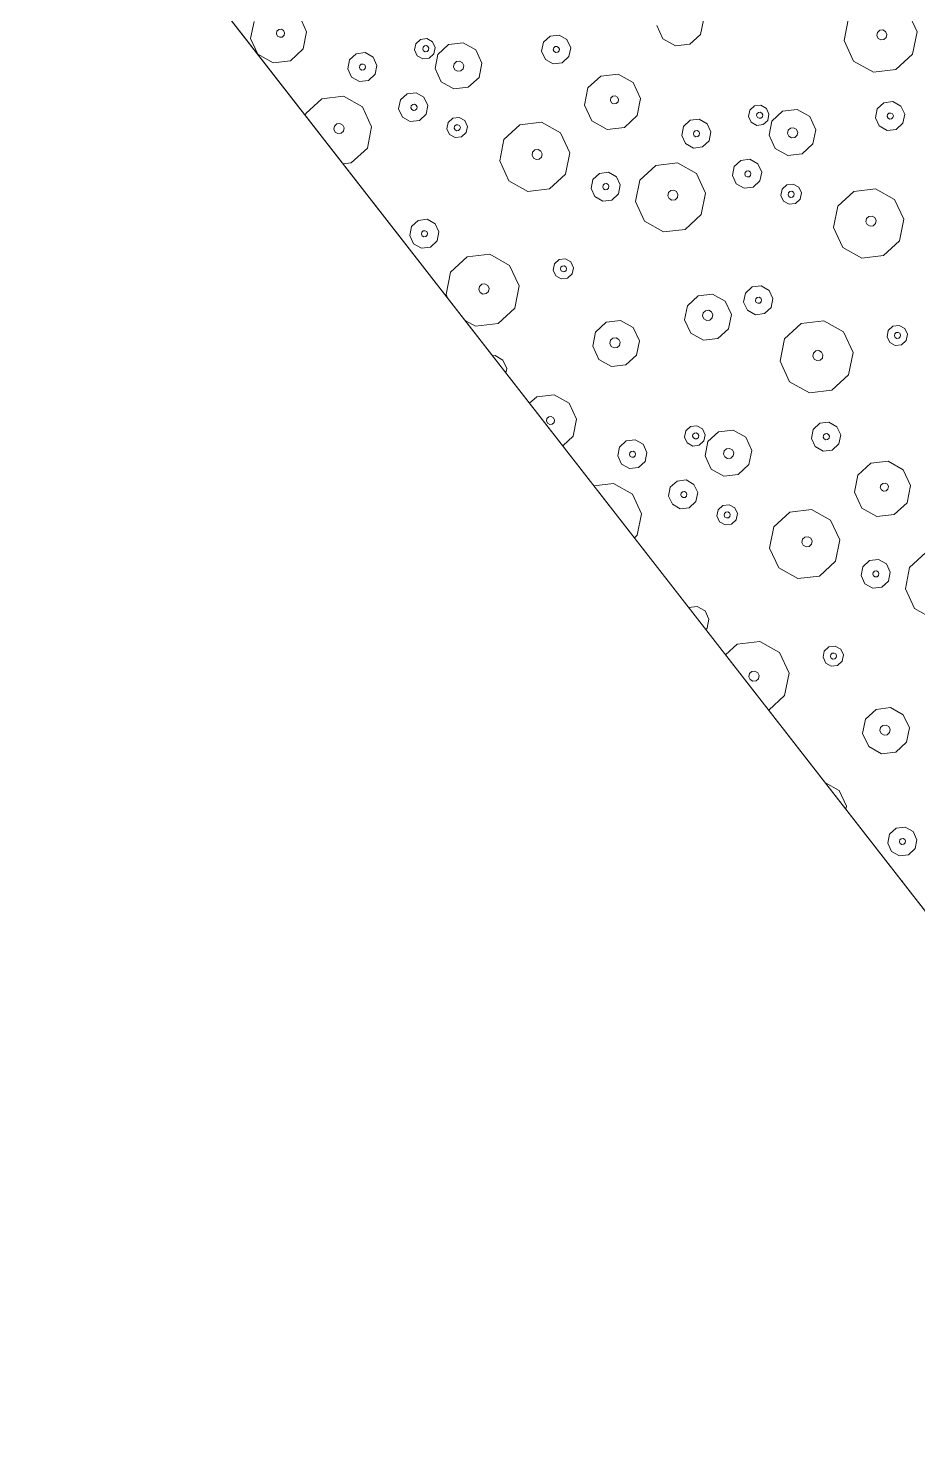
# Model space of a CAD drawing. Header units: metres. Extents: x -2858 to 512, y -1995 to 1252.
# Drawn here: x -968.62 to -963.78, y -846.51 to -838.81 of the extents above; entities that cross this region are included whole.
import ezdxf
from ezdxf.lldxf.tags import DXFTag

# ---------------------------------------------------------------- set-up
doc = ezdxf.new("R2010")
doc.units = ezdxf.units.M
doc.layers.add('Calque commun', color=7, linetype='Continuous')
doc.layers.add('Calque11', color=7, linetype='Continuous')
tags = doc.linetypes.add('HIDDENX2', pattern=[0.75, 0.5, -0.25]).pattern_tags.tags
tags[6:7] = [DXFTag(74, 4), DXFTag(75, 0), DXFTag(340, '0'), DXFTag(46, 1.0), DXFTag(50, 0.0), DXFTag(44, 0.0), DXFTag(45, 0.0)]
tags[4:5] = [DXFTag(74, 4), DXFTag(75, 0), DXFTag(340, '0'), DXFTag(46, 1.0), DXFTag(50, 0.0), DXFTag(44, 0.0), DXFTag(45, 0.0)]

# ---------------------------------------------------------------- blocks, each defined once
blk = doc.blocks.new('geometrebondepartleger')
at = {"layer": 'Calque11', "color": 7, "linetype": 'Continuous', "lineweight": 9}
blk.add_line((150.3457, 147.4392, 79), (130.1803, 35.9078, 79), dxfattribs=at)
blk = doc.blocks.new('pattern')
at = {"layer": 'Calque commun', "color": 54, "linetype": 'Continuous', "lineweight": 9}
for p, q in [((63.4966, 44.2122), (63.4992, 44.2183)), ((63.4974, 44.2083), (63.4966, 44.2122)), ((63.2556, 44.0746), (63.2753, 44.12)), ((63.2753, 44.12), (63.3179, 44.1451)), ((63.3179, 44.1451), (63.3671, 44.1404)), ((63.3671, 44.1404), (63.4042, 44.1077)), ((63.4042, 44.1077), (63.4149, 44.0594)), ((63.2664, 44.0264), (63.2556, 44.0746)), ((63.3178, 44.0695), (63.322, 44.079)), ((63.3201, 44.0594), (63.3178, 44.0695)), ((63.3279, 44.0525), (63.3201, 44.0594)), ((63.322, 44.079), (63.3309, 44.0843)), ((63.3382, 44.0515), (63.3279, 44.0525)), ((63.3309, 44.0843), (63.3412, 44.0833)), ((63.3471, 44.0568), (63.3382, 44.0515)), ((63.3412, 44.0833), (63.349, 44.0764)), ((63.3513, 44.0663), (63.3471, 44.0568)), ((63.349, 44.0764), (63.3513, 44.0663)), ((63.4149, 44.0594), (63.3952, 44.0141)), ((63.3035, 43.9936), (63.2664, 44.0264)), ((63.3527, 43.9889), (63.3035, 43.9936)), ((63.3952, 44.0141), (63.3527, 43.9889)), ((62.849, 43.6834), (62.9172, 43.7236)), ((62.9172, 43.7236), (62.9959, 43.7161)), ((62.8176, 43.6108), (62.849, 43.6834)), ((62.9959, 43.7161), (63.0552, 43.6638)), ((63.0552, 43.6638), (63.0724, 43.5865)), ((63.3569, 43.6259), (63.3947, 43.713)), ((63.3947, 43.713), (63.4094, 43.7217)), ((62.8348, 43.5336), (62.8176, 43.6108)), ((62.918, 43.595), (62.9249, 43.6108)), ((62.9218, 43.5781), (62.918, 43.595)), ((62.9347, 43.5666), (62.9218, 43.5781)), ((62.9249, 43.6108), (62.9398, 43.6196)), ((62.9398, 43.6196), (62.957, 43.618)), ((62.9669, 43.5738), (62.952, 43.565)), ((62.957, 43.618), (62.97, 43.6065)), ((62.9738, 43.5897), (62.9669, 43.5738)), ((62.97, 43.6065), (62.9738, 43.5897)), ((63.0724, 43.5865), (63.041, 43.514)), ((63.3763, 43.5387), (63.3569, 43.6259)), ((62.8941, 43.4812), (62.8348, 43.5336)), ((62.952, 43.565), (62.9347, 43.5666)), ((63.041, 43.514), (62.9728, 43.4737)), ((62.9728, 43.4737), (62.8941, 43.4812)), ((62.3198, 43.3864), (62.3456, 43.2705)), ((62.3456, 43.2705), (62.2984, 43.1617)), ((62.1963, 43.1013), (62.0781, 43.1126)), ((62.2984, 43.1617), (62.1963, 43.1013)), ((62.778, 43.1191), (62.7918, 43.1509)), ((62.7856, 43.0853), (62.778, 43.1191)), ((62.7918, 43.1509), (62.8216, 43.1685)), ((62.8158, 43.1163), (62.82, 43.1258)), ((62.8181, 43.1061), (62.8158, 43.1163)), ((62.82, 43.1258), (62.8289, 43.1311)), ((62.8216, 43.1685), (62.8561, 43.1652)), ((62.8289, 43.1311), (62.8392, 43.1301)), ((62.8392, 43.1301), (62.847, 43.1232)), ((62.8493, 43.1131), (62.8451, 43.1036)), ((62.847, 43.1232), (62.8493, 43.1131)), ((62.8561, 43.1652), (62.882, 43.1423)), ((62.8895, 43.1085), (62.8758, 43.0767)), ((62.882, 43.1423), (62.8895, 43.1085)), ((62.2668, 42.9944), (62.2864, 43.0398)), ((62.2864, 43.0398), (62.329, 43.0649)), ((62.329, 43.0649), (62.3782, 43.0603)), ((62.3782, 43.0603), (62.4153, 43.0275)), ((62.8115, 43.0624), (62.7856, 43.0853)), ((62.846, 43.0591), (62.8115, 43.0624)), ((62.8259, 43.0993), (62.8181, 43.1061)), ((62.8362, 43.0983), (62.8259, 43.0993)), ((62.8451, 43.1036), (62.8362, 43.0983)), ((62.8758, 43.0767), (62.846, 43.0591)), ((63.0635, 42.9965), (63.17, 43.0594)), ((63.17, 43.0594), (63.2877, 43.0482)), ((62.2775, 42.9462), (62.2668, 42.9944)), ((62.329, 42.9893), (62.3331, 42.9989)), ((62.3312, 42.9792), (62.329, 42.9893)), ((62.339, 42.9723), (62.3312, 42.9792)), ((62.3331, 42.9989), (62.342, 43.0041)), ((62.3493, 42.9713), (62.339, 42.9723)), ((62.342, 43.0041), (62.3524, 43.0031)), ((62.3583, 42.9766), (62.3493, 42.9713)), ((62.3524, 43.0031), (62.3602, 42.9963)), ((62.3624, 42.9861), (62.3583, 42.9766)), ((62.3602, 42.9963), (62.3624, 42.9861)), ((62.4261, 42.9793), (62.4064, 42.9339)), ((62.4153, 43.0275), (62.4261, 42.9793)), ((63.0144, 42.8831), (63.0635, 42.9965)), ((62.3146, 42.9135), (62.2775, 42.9462)), ((62.3638, 42.9088), (62.3146, 42.9135)), ((62.4064, 42.9339), (62.3638, 42.9088)), ((63.0412, 42.7625), (63.0144, 42.8831)), ((63.1756, 42.8674), (63.1825, 42.8833)), ((63.1825, 42.8833), (63.1974, 42.8921)), ((63.1974, 42.8921), (63.2146, 42.8904)), ((63.2146, 42.8904), (63.2276, 42.879)), ((63.2276, 42.879), (63.2313, 42.8621)), ((61.8237, 42.7207), (61.8615, 42.8078)), ((61.8615, 42.8078), (61.9432, 42.8561)), ((61.9432, 42.8561), (62.0378, 42.8471)), ((62.0378, 42.8471), (62.1089, 42.7843)), ((63.1793, 42.8505), (63.1756, 42.8674)), ((63.1923, 42.8391), (63.1793, 42.8505)), ((63.2095, 42.8374), (63.1923, 42.8391)), ((63.2244, 42.8462), (63.2095, 42.8374)), ((63.2313, 42.8621), (63.2244, 42.8462)), ((61.94, 42.7094), (61.9455, 42.7221)), ((61.9455, 42.7221), (61.9574, 42.7291)), ((61.9574, 42.7291), (61.9712, 42.7278)), ((61.9712, 42.7278), (61.9816, 42.7186)), ((62.1089, 42.7843), (62.1296, 42.6916)), ((62.339, 42.7179), (62.4412, 42.7782)), ((62.4412, 42.7782), (62.5594, 42.767)), ((62.5594, 42.767), (62.6483, 42.6884)), ((63.1339, 42.6807), (63.0412, 42.7625)), ((61.8444, 42.6281), (61.8237, 42.7207)), ((61.943, 42.6958), (61.94, 42.7094)), ((61.9534, 42.6867), (61.943, 42.6958)), ((61.9671, 42.6854), (61.9534, 42.6867)), ((61.9791, 42.6924), (61.9671, 42.6854)), ((61.9846, 42.7051), (61.9791, 42.6924)), ((61.9816, 42.7186), (61.9846, 42.7051)), ((62.1296, 42.6916), (62.0918, 42.6045)), ((62.2918, 42.609), (62.339, 42.7179)), ((62.6483, 42.6884), (62.6741, 42.5726)), ((63.2197, 42.6725), (63.1339, 42.6807)), ((61.9155, 42.5652), (61.8444, 42.6281)), ((62.0918, 42.6045), (62.01, 42.5562)), ((62.3176, 42.4932), (62.2918, 42.609)), ((62.4371, 42.5948), (62.444, 42.6107)), ((62.4409, 42.5779), (62.4371, 42.5948)), ((62.4539, 42.5665), (62.4409, 42.5779)), ((62.444, 42.6107), (62.4589, 42.6195)), ((62.4589, 42.6195), (62.4761, 42.6178)), ((62.486, 42.5736), (62.4711, 42.5648)), ((62.4761, 42.6178), (62.4891, 42.6064)), ((62.4929, 42.5895), (62.486, 42.5736)), ((62.4891, 42.6064), (62.4929, 42.5895)), ((62.6741, 42.5726), (62.6269, 42.4637)), ((62.01, 42.5562), (61.9155, 42.5652)), ((62.4066, 42.4147), (62.3176, 42.4932)), ((62.4711, 42.5648), (62.4539, 42.5665)), ((63.1359, 42.475), (63.1785, 42.5001)), ((63.1785, 42.5001), (63.1884, 42.4992)), ((62.5247, 42.4034), (62.4066, 42.4147)), ((62.6269, 42.4637), (62.5247, 42.4034)), ((63.1162, 42.4296), (63.1359, 42.475)), ((63.127, 42.3813), (63.1162, 42.4296)), ((61.8897, 42.2952), (61.9094, 42.3405)), ((61.9094, 42.3405), (61.952, 42.3657)), ((61.952, 42.3657), (62.0012, 42.361)), ((62.0012, 42.361), (62.0382, 42.3282)), ((63.1616, 42.3508), (63.127, 42.3813)), ((61.2586, 42.2457), (61.2884, 42.2633)), ((61.2884, 42.2633), (61.3229, 42.26)), ((61.3229, 42.26), (61.3488, 42.2371)), ((61.9005, 42.2469), (61.8897, 42.2952)), ((61.9519, 42.29), (61.956, 42.2996)), ((61.9542, 42.2799), (61.9519, 42.29)), ((61.962, 42.273), (61.9542, 42.2799)), ((61.956, 42.2996), (61.965, 42.3048)), ((61.9723, 42.272), (61.962, 42.273)), ((61.965, 42.3048), (61.9753, 42.3039)), ((61.9812, 42.2773), (61.9723, 42.272)), ((61.9753, 42.3039), (61.9831, 42.297)), ((61.9854, 42.2868), (61.9812, 42.2773)), ((61.9831, 42.297), (61.9854, 42.2868)), ((62.049, 42.28), (62.0293, 42.2346)), ((62.0382, 42.3282), (62.049, 42.28)), ((61.2449, 42.2139), (61.2586, 42.2457)), ((61.2524, 42.1801), (61.2449, 42.2139)), ((61.2826, 42.2111), (61.2868, 42.2206)), ((61.2849, 42.2009), (61.2826, 42.2111)), ((61.2927, 42.1941), (61.2849, 42.2009)), ((61.2868, 42.2206), (61.2957, 42.2259)), ((61.303, 42.1931), (61.2927, 42.1941)), ((61.2957, 42.2259), (61.3061, 42.2249)), ((61.312, 42.1984), (61.303, 42.1931)), ((61.3061, 42.2249), (61.3138, 42.218)), ((61.3161, 42.2079), (61.312, 42.1984)), ((61.3138, 42.218), (61.3161, 42.2079)), ((61.3564, 42.2033), (61.3426, 42.1715)), ((61.3488, 42.2371), (61.3564, 42.2033)), ((61.9375, 42.2142), (61.9005, 42.2469)), ((61.9868, 42.2095), (61.9375, 42.2142)), ((62.0293, 42.2346), (61.9868, 42.2095)), ((62.5899, 42.1752), (62.6037, 42.2069)), ((62.6037, 42.2069), (62.6335, 42.2245)), ((62.6335, 42.2245), (62.668, 42.2213)), ((62.6335, 42.182), (62.6424, 42.1872)), ((62.6424, 42.1872), (62.6528, 42.1863)), ((62.6528, 42.1863), (62.6606, 42.1794)), ((62.668, 42.2213), (62.6939, 42.1984)), ((62.6939, 42.1984), (62.7014, 42.1646)), ((61.2783, 42.1572), (61.2524, 42.1801)), ((61.3128, 42.154), (61.2783, 42.1572)), ((61.3426, 42.1715), (61.3128, 42.154)), ((61.5303, 42.0913), (61.6368, 42.1542)), ((61.6368, 42.1542), (61.7598, 42.1425)), ((61.7598, 42.1425), (61.8525, 42.0606)), ((62.5975, 42.1414), (62.5899, 42.1752)), ((62.6234, 42.1185), (62.5975, 42.1414)), ((62.6579, 42.1152), (62.6234, 42.1185)), ((62.6294, 42.1724), (62.6335, 42.182)), ((62.6316, 42.1623), (62.6294, 42.1724)), ((62.6394, 42.1554), (62.6316, 42.1623)), ((62.6498, 42.1544), (62.6394, 42.1554)), ((62.6587, 42.1597), (62.6498, 42.1544)), ((62.6877, 42.1328), (62.6579, 42.1152)), ((62.6628, 42.1693), (62.6587, 42.1597)), ((62.6606, 42.1794), (62.6628, 42.1693)), ((62.7014, 42.1646), (62.6877, 42.1328)), ((61.4812, 41.9779), (61.5303, 42.0913)), ((61.8525, 42.0606), (61.8794, 41.94)), ((62.2635, 41.9633), (62.295, 42.0359)), ((62.295, 42.0359), (62.3631, 42.0761)), ((62.3631, 42.0761), (62.4419, 42.0686)), ((62.4419, 42.0686), (62.5012, 42.0163)), ((61.5081, 41.8573), (61.4812, 41.9779)), ((61.6424, 41.9622), (61.6493, 41.9781)), ((61.6462, 41.9453), (61.6424, 41.9622)), ((61.6493, 41.9781), (61.6642, 41.9869)), ((61.6642, 41.9869), (61.6814, 41.9852)), ((61.6814, 41.9852), (61.6944, 41.9738)), ((61.6981, 41.9569), (61.6913, 41.941)), ((61.6944, 41.9738), (61.6981, 41.9569)), ((62.2807, 41.8861), (62.2635, 41.9633)), ((62.3637, 41.9556), (62.3706, 41.9715)), ((62.3675, 41.9387), (62.3637, 41.9556)), ((62.3706, 41.9715), (62.3855, 41.9803)), ((62.3855, 41.9803), (62.4028, 41.9787)), ((62.4028, 41.9787), (62.4157, 41.9672)), ((62.4157, 41.9672), (62.4195, 41.9503)), ((62.5012, 42.0163), (62.5184, 41.939)), ((62.643, 41.9249), (62.6627, 41.9703)), ((62.6627, 41.9703), (62.7053, 41.9954)), ((62.7053, 41.9954), (62.7545, 41.9907)), ((62.7545, 41.9907), (62.7916, 41.958)), ((62.7916, 41.958), (62.8023, 41.9097)), ((61.6591, 41.9339), (61.6462, 41.9453)), ((61.6764, 41.9322), (61.6591, 41.9339)), ((61.6913, 41.941), (61.6764, 41.9322)), ((61.8794, 41.94), (61.8302, 41.8266)), ((62.34, 41.8337), (62.2807, 41.8861)), ((62.3805, 41.9273), (62.3675, 41.9387)), ((62.3977, 41.9257), (62.3805, 41.9273)), ((62.4126, 41.9345), (62.3977, 41.9257)), ((62.4195, 41.9503), (62.4126, 41.9345)), ((62.5184, 41.939), (62.4869, 41.8665)), ((62.6538, 41.8766), (62.643, 41.9249)), ((62.6908, 41.8439), (62.6538, 41.8766)), ((62.7039, 41.9227), (62.7081, 41.9322)), ((62.7062, 41.9126), (62.7039, 41.9227)), ((62.714, 41.9057), (62.7062, 41.9126)), ((62.7081, 41.9322), (62.717, 41.9375)), ((62.7243, 41.9047), (62.714, 41.9057)), ((62.717, 41.9375), (62.7273, 41.9365)), ((62.7332, 41.91), (62.7243, 41.9047)), ((62.7273, 41.9365), (62.7351, 41.9297)), ((62.7374, 41.9195), (62.7332, 41.91)), ((62.7351, 41.9297), (62.7374, 41.9195)), ((62.8023, 41.9097), (62.7826, 41.8644)), ((62.9531, 41.8195), (63.0553, 41.8798)), ((63.0553, 41.8798), (63.0761, 41.8778)), ((60.7587, 41.7038), (60.8059, 41.8127)), ((60.8059, 41.8127), (60.908, 41.873)), ((60.908, 41.873), (61.0262, 41.8618)), ((61.0262, 41.8618), (61.1151, 41.7832)), ((61.6007, 41.7755), (61.5081, 41.8573)), ((61.8302, 41.8266), (61.7238, 41.7637)), ((62.4188, 41.8262), (62.34, 41.8337)), ((62.4013, 41.7894), (62.4311, 41.807)), ((62.4869, 41.8665), (62.4188, 41.8262)), ((62.4311, 41.807), (62.4656, 41.8037)), ((62.4656, 41.8037), (62.4915, 41.7808)), ((62.7401, 41.8392), (62.6908, 41.8439)), ((62.7826, 41.8644), (62.7401, 41.8392)), ((62.9059, 41.7106), (62.9531, 41.8195)), ((61.1151, 41.7832), (61.1409, 41.6674)), ((61.7238, 41.7637), (61.6007, 41.7755)), ((62.3875, 41.7577), (62.4013, 41.7894)), ((62.3951, 41.7239), (62.3875, 41.7577)), ((62.421, 41.701), (62.3951, 41.7239)), ((62.4232, 41.7573), (62.4273, 41.7668)), ((62.4254, 41.7472), (62.4232, 41.7573)), ((62.4332, 41.7403), (62.4254, 41.7472)), ((62.4273, 41.7668), (62.4363, 41.7721)), ((62.4436, 41.7393), (62.4332, 41.7403)), ((62.4363, 41.7721), (62.4466, 41.7711)), ((62.4525, 41.7446), (62.4436, 41.7393)), ((62.4466, 41.7711), (62.4544, 41.7642)), ((62.4566, 41.7541), (62.4525, 41.7446)), ((62.4544, 41.7642), (62.4566, 41.7541)), ((62.499, 41.7471), (62.4853, 41.7153)), ((62.4915, 41.7808), (62.499, 41.7471)), ((60.7845, 41.588), (60.7587, 41.7038)), ((60.9039, 41.6896), (60.9108, 41.7055)), ((60.9077, 41.6727), (60.9039, 41.6896)), ((60.9207, 41.6613), (60.9077, 41.6727)), ((60.9108, 41.7055), (60.9257, 41.7143)), ((60.9379, 41.6596), (60.9207, 41.6613)), ((60.9257, 41.7143), (60.943, 41.7126)), ((60.9528, 41.6684), (60.9379, 41.6596)), ((60.943, 41.7126), (60.9559, 41.7012)), ((60.9597, 41.6843), (60.9528, 41.6684)), ((60.9559, 41.7012), (60.9597, 41.6843)), ((61.1409, 41.6674), (61.0937, 41.5585)), ((62.4555, 41.6977), (62.421, 41.701)), ((62.4853, 41.7153), (62.4555, 41.6977)), ((62.9317, 41.5948), (62.9059, 41.7106)), ((60.8734, 41.5095), (60.7845, 41.588)), ((61.5831, 41.5244), (61.6027, 41.5698)), ((61.6027, 41.5698), (61.6453, 41.5949)), ((61.6453, 41.5949), (61.6945, 41.5902)), ((61.6945, 41.5902), (61.7316, 41.5575)), ((62.665, 41.5731), (62.6846, 41.6184)), ((62.6757, 41.5248), (62.665, 41.5731)), ((62.6846, 41.6184), (62.7272, 41.6436)), ((62.7272, 41.6436), (62.7764, 41.6389)), ((62.7272, 41.5679), (62.7313, 41.5775)), ((62.7294, 41.5578), (62.7272, 41.5679)), ((62.7313, 41.5775), (62.7402, 41.5827)), ((62.7402, 41.5827), (62.7506, 41.5818)), ((62.7506, 41.5818), (62.7583, 41.5749)), ((62.7583, 41.5749), (62.7606, 41.5647)), ((62.7764, 41.6389), (62.8135, 41.6061)), ((62.8135, 41.6061), (62.8242, 41.5579)), ((63.012, 41.5238), (62.9317, 41.5948)), ((60.9915, 41.4982), (60.8734, 41.5095)), ((61.0937, 41.5585), (60.9915, 41.4982)), ((61.5938, 41.4762), (61.5831, 41.5244)), ((61.6453, 41.5193), (61.6494, 41.5288)), ((61.6475, 41.5092), (61.6453, 41.5193)), ((61.6553, 41.5023), (61.6475, 41.5092)), ((61.6494, 41.5288), (61.6583, 41.5341)), ((61.6656, 41.5013), (61.6553, 41.5023)), ((61.6583, 41.5341), (61.6687, 41.5331)), ((61.6746, 41.5066), (61.6656, 41.5013)), ((61.6687, 41.5331), (61.6765, 41.5262)), ((61.6787, 41.5161), (61.6746, 41.5066)), ((61.6765, 41.5262), (61.6787, 41.5161)), ((61.7424, 41.5092), (61.7227, 41.4639)), ((61.7316, 41.5575), (61.7424, 41.5092)), ((61.8178, 41.4594), (61.8859, 41.4996)), ((61.8859, 41.4996), (61.9647, 41.4921)), ((61.9647, 41.4921), (62.024, 41.4398)), ((62.7128, 41.4921), (62.6757, 41.5248)), ((62.762, 41.4874), (62.7128, 41.4921)), ((62.7372, 41.5509), (62.7294, 41.5578)), ((62.7475, 41.5499), (62.7372, 41.5509)), ((62.7565, 41.5552), (62.7475, 41.5499)), ((62.7606, 41.5647), (62.7565, 41.5552)), ((62.8046, 41.5125), (62.762, 41.4874)), ((62.8242, 41.5579), (62.8046, 41.5125)), ((60.3565, 41.39), (60.3762, 41.4353)), ((60.3762, 41.4353), (60.4188, 41.4605)), ((60.4188, 41.4605), (60.468, 41.4558)), ((60.468, 41.4558), (60.5051, 41.423)), ((60.5051, 41.423), (60.5158, 41.3748)), ((61.6309, 41.4434), (61.5938, 41.4762)), ((61.6801, 41.4387), (61.6309, 41.4434)), ((61.7227, 41.4639), (61.6801, 41.4387)), ((61.7863, 41.3868), (61.8178, 41.4594)), ((62.024, 41.4398), (62.0412, 41.3626)), ((60.3673, 41.3417), (60.3565, 41.39)), ((60.4044, 41.309), (60.3673, 41.3417)), ((60.4187, 41.3848), (60.4229, 41.3944)), ((60.421, 41.3747), (60.4187, 41.3848)), ((60.4288, 41.3678), (60.421, 41.3747)), ((60.4229, 41.3944), (60.4318, 41.3996)), ((60.4391, 41.3668), (60.4288, 41.3678)), ((60.4318, 41.3996), (60.4421, 41.3987)), ((60.4481, 41.3721), (60.4391, 41.3668)), ((60.4421, 41.3987), (60.4499, 41.3918)), ((60.4522, 41.3817), (60.4481, 41.3721)), ((60.4499, 41.3918), (60.4522, 41.3817)), ((60.5158, 41.3748), (60.4962, 41.3294)), ((61.8035, 41.3096), (61.7863, 41.3868)), ((61.8793, 41.3695), (61.8862, 41.3853)), ((61.8831, 41.3526), (61.8793, 41.3695)), ((61.8961, 41.3411), (61.8831, 41.3526)), ((61.8862, 41.3853), (61.9011, 41.3941)), ((61.9133, 41.3395), (61.8961, 41.3411)), ((61.9011, 41.3941), (61.9183, 41.3925)), ((61.9282, 41.3483), (61.9133, 41.3395)), ((61.9183, 41.3925), (61.9313, 41.381)), ((61.9351, 41.3642), (61.9282, 41.3483)), ((61.9313, 41.381), (61.9351, 41.3642)), ((62.0412, 41.3626), (62.0097, 41.29)), ((60.4536, 41.3043), (60.4044, 41.309)), ((60.4962, 41.3294), (60.4536, 41.3043)), ((61.0568, 41.27), (61.0705, 41.3018)), ((61.0643, 41.2362), (61.0568, 41.27)), ((61.0705, 41.3018), (61.1003, 41.3193)), ((61.0962, 41.2673), (61.1003, 41.2768)), ((61.0985, 41.2571), (61.0962, 41.2673)), ((61.1003, 41.3193), (61.1348, 41.3161)), ((61.1003, 41.2768), (61.1093, 41.2821)), ((61.1093, 41.2821), (61.1196, 41.2811)), ((61.1196, 41.2811), (61.1274, 41.2742)), ((61.1297, 41.2641), (61.1255, 41.2545)), ((61.1274, 41.2742), (61.1297, 41.2641)), ((61.1348, 41.3161), (61.1607, 41.2932)), ((61.1683, 41.2594), (61.1545, 41.2276)), ((61.1607, 41.2932), (61.1683, 41.2594)), ((61.8628, 41.2573), (61.8035, 41.3096)), ((62.0097, 41.29), (61.9416, 41.2498)), ((62.804, 41.2115), (62.8857, 41.2597)), ((62.8857, 41.2597), (62.963, 41.2524)), ((59.948, 41.0727), (59.9972, 41.1861)), ((59.9972, 41.1861), (60.1036, 41.249)), ((60.1036, 41.249), (60.2267, 41.2373)), ((60.2267, 41.2373), (60.3193, 41.1554)), ((61.0902, 41.2133), (61.0643, 41.2362)), ((61.1247, 41.21), (61.0902, 41.2133)), ((61.1062, 41.2502), (61.0985, 41.2571)), ((61.1166, 41.2493), (61.1062, 41.2502)), ((61.1255, 41.2545), (61.1166, 41.2493)), ((61.1545, 41.2276), (61.1247, 41.21)), ((61.9416, 41.2498), (61.8628, 41.2573)), ((62.2584, 41.1818), (62.3265, 41.2221)), ((62.3265, 41.2221), (62.4052, 41.2146)), ((62.4052, 41.2146), (62.4646, 41.1622)), ((62.7662, 41.1244), (62.804, 41.2115)), ((60.3193, 41.1554), (60.3462, 41.0348)), ((60.7303, 41.0581), (60.7618, 41.1307)), ((60.7618, 41.1307), (60.8299, 41.1709)), ((60.8299, 41.1709), (60.9087, 41.1634)), ((60.9087, 41.1634), (60.968, 41.1111)), ((60.968, 41.1111), (60.9852, 41.0338)), ((62.2269, 41.1093), (62.2584, 41.1818)), ((62.2441, 41.032), (62.2269, 41.1093)), ((62.3273, 41.0934), (62.3342, 41.1093)), ((62.3342, 41.1093), (62.3491, 41.1181)), ((62.3491, 41.1181), (62.3663, 41.1164)), ((62.3663, 41.1164), (62.3793, 41.105)), ((62.4646, 41.1622), (62.4817, 41.085)), ((62.7869, 41.0317), (62.7662, 41.1244)), ((62.8825, 41.113), (62.888, 41.1257)), ((62.8855, 41.0995), (62.8825, 41.113)), ((62.888, 41.1257), (62.8999, 41.1327)), ((62.8999, 41.1327), (62.9137, 41.1314)), ((62.9137, 41.1314), (62.9241, 41.1223)), ((62.9271, 41.1088), (62.9216, 41.0961)), ((62.9241, 41.1223), (62.9271, 41.1088)), ((60.1092, 41.057), (60.1161, 41.0729)), ((60.113, 41.0401), (60.1092, 41.057)), ((60.126, 41.0287), (60.113, 41.0401)), ((60.1161, 41.0729), (60.131, 41.0817)), ((60.1432, 41.027), (60.126, 41.0287)), ((60.131, 41.0817), (60.1482, 41.08)), ((60.1581, 41.0358), (60.1432, 41.027)), ((60.1482, 41.08), (60.1612, 41.0686)), ((60.165, 41.0517), (60.1581, 41.0358)), ((60.1612, 41.0686), (60.165, 41.0517)), ((60.3462, 41.0348), (60.297, 40.9214)), ((60.7475, 40.9809), (60.7303, 41.0581)), ((60.8306, 41.0504), (60.8374, 41.0663)), ((60.8343, 41.0336), (60.8306, 41.0504)), ((60.8473, 41.0221), (60.8343, 41.0336)), ((60.8374, 41.0663), (60.8523, 41.0751)), ((60.8523, 41.0751), (60.8696, 41.0735)), ((60.8794, 41.0293), (60.8645, 41.0205)), ((60.8696, 41.0735), (60.8825, 41.062)), ((60.8863, 41.0451), (60.8794, 41.0293)), ((60.8825, 41.062), (60.8863, 41.0451)), ((60.9852, 41.0338), (60.9537, 40.9613)), ((61.1099, 41.0197), (61.1295, 41.0651)), ((61.1295, 41.0651), (61.1721, 41.0902)), ((61.1721, 41.0902), (61.2213, 41.0855)), ((61.1749, 41.027), (61.1838, 41.0323)), ((61.1838, 41.0323), (61.1942, 41.0313)), ((61.1942, 41.0313), (61.202, 41.0245)), ((61.2213, 41.0855), (61.2584, 41.0528)), ((61.2584, 41.0528), (61.2691, 41.0045)), ((62.3034, 40.9797), (62.2441, 41.032)), ((62.3311, 41.0765), (62.3273, 41.0934)), ((62.3441, 41.0651), (62.3311, 41.0765)), ((62.3613, 41.0634), (62.3441, 41.0651)), ((62.3762, 41.0722), (62.3613, 41.0634)), ((62.3831, 41.0881), (62.3762, 41.0722)), ((62.3793, 41.105), (62.3831, 41.0881)), ((62.4817, 41.085), (62.4503, 41.0124)), ((62.858, 40.9689), (62.7869, 41.0317)), ((62.8959, 41.0903), (62.8855, 41.0995)), ((62.9096, 41.089), (62.8959, 41.0903)), ((62.9216, 41.0961), (62.9096, 41.089)), ((60.8068, 40.9286), (60.7475, 40.9809)), ((60.8645, 41.0205), (60.8473, 41.0221)), ((60.9537, 40.9613), (60.8856, 40.921)), ((61.1206, 40.9714), (61.1099, 41.0197)), ((61.1577, 40.9387), (61.1206, 40.9714)), ((61.1708, 41.0175), (61.1749, 41.027)), ((61.173, 41.0074), (61.1708, 41.0175)), ((61.1808, 41.0005), (61.173, 41.0074)), ((61.1911, 40.9995), (61.1808, 41.0005)), ((61.2001, 41.0048), (61.1911, 40.9995)), ((61.2042, 41.0143), (61.2001, 41.0048)), ((61.202, 41.0245), (61.2042, 41.0143)), ((61.2495, 40.9592), (61.2069, 40.934)), ((61.2691, 41.0045), (61.2495, 40.9592)), ((61.4199, 40.9143), (61.5221, 40.9746)), ((61.5221, 40.9746), (61.6402, 40.9634)), ((61.6402, 40.9634), (61.7292, 40.8848)), ((62.3822, 40.9722), (62.3034, 40.9797)), ((62.4503, 41.0124), (62.3822, 40.9722)), ((62.9108, 40.9639), (62.858, 40.9689)), ((60.297, 40.9214), (60.1906, 40.8586)), ((60.8856, 40.921), (60.8068, 40.9286)), ((60.8544, 40.8525), (60.8681, 40.8842)), ((60.8681, 40.8842), (60.8979, 40.9018)), ((60.8979, 40.9018), (60.9324, 40.8985)), ((60.9324, 40.8985), (60.9583, 40.8756)), ((60.9583, 40.8756), (60.9659, 40.8419)), ((61.2069, 40.934), (61.1577, 40.9387)), ((61.3727, 40.8054), (61.4199, 40.9143)), ((61.7292, 40.8848), (61.755, 40.769)), ((60.8619, 40.8187), (60.8544, 40.8525)), ((60.8878, 40.7958), (60.8619, 40.8187)), ((60.89, 40.8521), (60.8941, 40.8616)), ((60.8923, 40.842), (60.89, 40.8521)), ((60.9001, 40.8351), (60.8923, 40.842)), ((60.8941, 40.8616), (60.9031, 40.8669)), ((60.9104, 40.8341), (60.9001, 40.8351)), ((60.9031, 40.8669), (60.9134, 40.8659)), ((60.9193, 40.8394), (60.9104, 40.8341)), ((60.9134, 40.8659), (60.9212, 40.8591)), ((60.9235, 40.8489), (60.9193, 40.8394)), ((60.9212, 40.8591), (60.9235, 40.8489)), ((60.9521, 40.8101), (60.9223, 40.7925)), ((60.9659, 40.8419), (60.9521, 40.8101)), ((61.3985, 40.6896), (61.3727, 40.8054)), ((61.518, 40.7912), (61.5249, 40.8071)), ((61.5249, 40.8071), (61.5398, 40.8159)), ((61.5398, 40.8159), (61.557, 40.8142)), ((61.557, 40.8142), (61.57, 40.8028)), ((61.57, 40.8028), (61.5737, 40.7859)), ((60.9223, 40.7925), (60.8878, 40.7958)), ((61.1515, 40.7132), (61.194, 40.7384)), ((61.194, 40.7384), (61.2432, 40.7337)), ((61.2432, 40.7337), (61.2803, 40.701)), ((61.5217, 40.7743), (61.518, 40.7912)), ((61.5347, 40.7629), (61.5217, 40.7743)), ((61.5519, 40.7612), (61.5347, 40.7629)), ((61.5669, 40.77), (61.5519, 40.7612)), ((61.5737, 40.7859), (61.5669, 40.77)), ((61.755, 40.769), (61.7078, 40.6601)), ((62.8322, 40.6988), (62.8519, 40.7442)), ((62.8519, 40.7442), (62.8734, 40.7569)), ((61.1318, 40.6679), (61.1515, 40.7132)), ((61.1425, 40.6196), (61.1318, 40.6679)), ((61.194, 40.6627), (61.1981, 40.6723)), ((61.1962, 40.6526), (61.194, 40.6627)), ((61.204, 40.6457), (61.1962, 40.6526)), ((61.1981, 40.6723), (61.2071, 40.6775)), ((61.2144, 40.6447), (61.204, 40.6457)), ((61.2071, 40.6775), (61.2174, 40.6766)), ((61.2233, 40.65), (61.2144, 40.6447)), ((61.2174, 40.6766), (61.2252, 40.6697)), ((61.2274, 40.6595), (61.2233, 40.65)), ((61.2252, 40.6697), (61.2274, 40.6595)), ((61.2911, 40.6527), (61.2714, 40.6073)), ((61.2803, 40.701), (61.2911, 40.6527)), ((61.4875, 40.611), (61.3985, 40.6896)), ((61.7078, 40.6601), (61.6056, 40.5998)), ((62.1874, 40.6176), (62.2011, 40.6493)), ((62.2011, 40.6493), (62.2309, 40.6669)), ((62.2309, 40.6669), (62.2654, 40.6636)), ((62.2654, 40.6636), (62.2913, 40.6407)), ((62.843, 40.6505), (62.8322, 40.6988)), ((62.8526, 40.642), (62.843, 40.6505)), ((61.1796, 40.5869), (61.1425, 40.6196)), ((61.2288, 40.5822), (61.1796, 40.5869)), ((61.2714, 40.6073), (61.2288, 40.5822)), ((61.6056, 40.5998), (61.4875, 40.611)), ((62.1949, 40.5838), (62.1874, 40.6176)), ((62.2208, 40.5609), (62.1949, 40.5838)), ((62.2252, 40.6147), (62.2293, 40.6242)), ((62.2274, 40.6046), (62.2252, 40.6147)), ((62.2352, 40.5977), (62.2274, 40.6046)), ((62.2293, 40.6242), (62.2382, 40.6295)), ((62.2455, 40.5967), (62.2352, 40.5977)), ((62.2382, 40.6295), (62.2486, 40.6285)), ((62.2545, 40.602), (62.2455, 40.5967)), ((62.2486, 40.6285), (62.2563, 40.6217)), ((62.2586, 40.6115), (62.2545, 40.602)), ((62.2851, 40.5752), (62.2553, 40.5576)), ((62.2563, 40.6217), (62.2586, 40.6115)), ((62.2989, 40.6069), (62.2851, 40.5752)), ((62.2913, 40.6407), (62.2989, 40.6069)), ((61.6761, 40.4929), (61.6958, 40.5383)), ((61.6868, 40.4446), (61.6761, 40.4929)), ((61.6958, 40.5383), (61.7383, 40.5634)), ((61.7383, 40.5634), (61.7876, 40.5587)), ((61.7383, 40.4878), (61.7424, 40.4973)), ((61.7424, 40.4973), (61.7514, 40.5026)), ((61.7514, 40.5026), (61.7617, 40.5016)), ((61.7617, 40.5016), (61.7695, 40.4947)), ((61.7695, 40.4947), (61.7717, 40.4846)), ((61.7876, 40.5587), (61.8246, 40.526)), ((61.8246, 40.526), (61.8354, 40.4777)), ((62.2553, 40.5576), (62.2208, 40.5609)), ((62.4237, 40.3816), (62.4729, 40.495)), ((62.4729, 40.495), (62.5793, 40.5578)), ((62.5793, 40.5578), (62.7023, 40.5461)), ((62.7023, 40.5461), (62.795, 40.4643)), ((61.7239, 40.4119), (61.6868, 40.4446)), ((61.7405, 40.4776), (61.7383, 40.4878)), ((61.7483, 40.4708), (61.7405, 40.4776)), ((61.7587, 40.4698), (61.7483, 40.4708)), ((61.7676, 40.4751), (61.7587, 40.4698)), ((61.7717, 40.4846), (61.7676, 40.4751)), ((61.8157, 40.4324), (61.7731, 40.4072)), ((61.8354, 40.4777), (61.8157, 40.4324)), ((62.795, 40.4643), (62.8091, 40.4011)), ((61.2708, 40.3063), (61.3526, 40.3545)), ((61.3526, 40.3545), (61.4471, 40.3455)), ((61.4471, 40.3455), (61.5182, 40.2827)), ((61.7731, 40.4072), (61.7239, 40.4119)), ((62.4506, 40.2609), (62.4237, 40.3816)), ((62.5849, 40.3658), (62.5918, 40.3817)), ((62.5887, 40.3489), (62.5849, 40.3658)), ((62.6016, 40.3375), (62.5887, 40.3489)), ((62.5918, 40.3817), (62.6067, 40.3905)), ((62.6189, 40.3359), (62.6016, 40.3375)), ((62.6067, 40.3905), (62.6239, 40.3889)), ((62.6338, 40.3447), (62.6189, 40.3359)), ((62.6239, 40.3889), (62.6369, 40.3774)), ((62.6406, 40.3605), (62.6338, 40.3447)), ((62.6369, 40.3774), (62.6406, 40.3605)), ((60.7252, 40.2766), (60.7933, 40.3169)), ((60.7933, 40.3169), (60.8721, 40.3094)), ((60.8721, 40.3094), (60.9314, 40.257)), ((61.2331, 40.2192), (61.2708, 40.3063)), ((61.5182, 40.2827), (61.5389, 40.19)), ((61.7484, 40.2163), (61.8505, 40.2767)), ((61.8505, 40.2767), (61.9687, 40.2654)), ((61.9687, 40.2654), (62.0576, 40.1869)), ((62.5432, 40.1791), (62.4506, 40.2609)), ((60.9314, 40.257), (60.9486, 40.1798)), ((61.2537, 40.1265), (61.2331, 40.2192)), ((61.3493, 40.2078), (61.3548, 40.2205)), ((61.3523, 40.1943), (61.3493, 40.2078)), ((61.3627, 40.1851), (61.3523, 40.1943)), ((61.3548, 40.2205), (61.3667, 40.2275)), ((61.3765, 40.1838), (61.3627, 40.1851)), ((61.3667, 40.2275), (61.3805, 40.2262)), ((61.3884, 40.1909), (61.3765, 40.1838)), ((61.3805, 40.2262), (61.3909, 40.2171)), ((61.3939, 40.2036), (61.3884, 40.1909)), ((61.3909, 40.2171), (61.3939, 40.2036)), ((61.5389, 40.19), (61.5011, 40.1029)), ((61.7012, 40.1075), (61.7484, 40.2163)), ((62.0576, 40.1869), (62.0834, 40.071)), ((62.7727, 40.2302), (62.6663, 40.1674)), ((62.7821, 40.2518), (62.7727, 40.2302)), ((60.9486, 40.1798), (60.9171, 40.1072)), ((61.3249, 40.0637), (61.2537, 40.1265)), ((61.727, 39.9916), (61.7012, 40.1075)), ((61.8464, 40.0933), (61.8533, 40.1091)), ((61.8533, 40.1091), (61.8682, 40.1179)), ((61.8682, 40.1179), (61.8855, 40.1163)), ((61.8855, 40.1163), (61.8984, 40.1048)), ((61.8984, 40.1048), (61.9022, 40.0879)), ((62.6663, 40.1674), (62.5432, 40.1791)), ((61.4194, 40.0547), (61.3249, 40.0637)), ((61.5011, 40.1029), (61.4194, 40.0547)), ((61.8502, 40.0764), (61.8464, 40.0933)), ((61.8632, 40.0649), (61.8502, 40.0764)), ((61.8804, 40.0633), (61.8632, 40.0649)), ((61.8953, 40.0721), (61.8804, 40.0633)), ((61.9022, 40.0879), (61.8953, 40.0721)), ((62.0834, 40.071), (62.0362, 39.9622)), ((61.8159, 39.9131), (61.727, 39.9916)), ((62.0362, 39.9622), (61.934, 39.9019)), ((62.5256, 39.9281), (62.5452, 39.9734)), ((62.5452, 39.9734), (62.5878, 39.9986)), ((62.5878, 39.9986), (62.637, 39.9939)), ((62.637, 39.9939), (62.6741, 39.9611)), ((62.6741, 39.9611), (62.6849, 39.9129)), ((61.934, 39.9019), (61.8159, 39.9131)), ((62.5363, 39.8798), (62.5256, 39.9281)), ((62.5734, 39.8471), (62.5363, 39.8798)), ((62.5878, 39.9229), (62.5919, 39.9325)), ((62.59, 39.9128), (62.5878, 39.9229)), ((62.5978, 39.9059), (62.59, 39.9128)), ((62.5919, 39.9325), (62.6008, 39.9377)), ((62.6081, 39.9049), (62.5978, 39.9059)), ((62.6008, 39.9377), (62.6112, 39.9367)), ((62.6171, 39.9102), (62.6081, 39.9049)), ((62.6112, 39.9367), (62.619, 39.9299)), ((62.6212, 39.9197), (62.6171, 39.9102)), ((62.619, 39.9299), (62.6212, 39.9197)), ((62.6849, 39.9129), (62.6652, 39.8675)), ((61.299, 39.7936), (61.3187, 39.839)), ((61.3187, 39.839), (61.3613, 39.8641)), ((61.3612, 39.7885), (61.3654, 39.798)), ((61.3613, 39.8641), (61.4105, 39.8594)), ((61.3654, 39.798), (61.3743, 39.8033)), ((61.3743, 39.8033), (61.3846, 39.8023)), ((61.3846, 39.8023), (61.3924, 39.7954)), ((61.4105, 39.8594), (61.4476, 39.8267)), ((61.4476, 39.8267), (61.4583, 39.7784)), ((62.6226, 39.8424), (62.5734, 39.8471)), ((62.6652, 39.8675), (62.6226, 39.8424)), ((61.3098, 39.7453), (61.299, 39.7936)), ((61.3469, 39.7126), (61.3098, 39.7453)), ((61.3635, 39.7783), (61.3612, 39.7885)), ((61.3713, 39.7715), (61.3635, 39.7783)), ((61.3816, 39.7705), (61.3713, 39.7715)), ((61.3906, 39.7758), (61.3816, 39.7705)), ((61.3947, 39.7853), (61.3906, 39.7758)), ((61.3924, 39.7954), (61.3947, 39.7853)), ((61.4387, 39.7331), (61.3961, 39.7079)), ((61.4583, 39.7784), (61.4387, 39.7331)), ((62.013, 39.7054), (62.0428, 39.723)), ((62.0428, 39.723), (62.0773, 39.7197)), ((62.0773, 39.7197), (62.1032, 39.6968)), ((61.3961, 39.7079), (61.3469, 39.7126)), ((61.9993, 39.6736), (62.013, 39.7054)), ((62.0068, 39.6399), (61.9993, 39.6736)), ((62.0387, 39.6709), (62.0428, 39.6804)), ((62.041, 39.6608), (62.0387, 39.6709)), ((62.0487, 39.6539), (62.041, 39.6608)), ((62.0428, 39.6804), (62.0518, 39.6857)), ((62.0591, 39.6529), (62.0487, 39.6539)), ((62.0518, 39.6857), (62.0621, 39.6847)), ((62.068, 39.6582), (62.0591, 39.6529)), ((62.0621, 39.6847), (62.0699, 39.6778)), ((62.0722, 39.6677), (62.068, 39.6582)), ((62.0699, 39.6778), (62.0722, 39.6677)), ((62.1108, 39.663), (62.097, 39.6313)), ((62.1032, 39.6968), (62.1108, 39.663)), ((61.7043, 39.5343), (61.7724, 39.5746)), ((61.7724, 39.5746), (61.8512, 39.5671)), ((61.8512, 39.5671), (61.9105, 39.5147)), ((62.0327, 39.617), (62.0068, 39.6399)), ((62.0672, 39.6137), (62.0327, 39.617)), ((62.097, 39.6313), (62.0672, 39.6137)), ((61.6728, 39.4618), (61.7043, 39.5343)), ((61.9105, 39.5147), (61.9277, 39.4375)), ((62.072, 39.4687), (62.1146, 39.4938)), ((62.1146, 39.4938), (62.1638, 39.4892)), ((62.1638, 39.4892), (62.2009, 39.4564)), ((61.69, 39.3846), (61.6728, 39.4618)), ((61.7731, 39.4541), (61.7799, 39.47)), ((61.7768, 39.4372), (61.7731, 39.4541)), ((61.7898, 39.4257), (61.7768, 39.4372)), ((61.7799, 39.47), (61.7948, 39.4788)), ((61.807, 39.4241), (61.7898, 39.4257)), ((61.7948, 39.4788), (61.8121, 39.4771)), ((61.8219, 39.4329), (61.807, 39.4241)), ((61.8121, 39.4771), (61.8251, 39.4657)), ((61.8288, 39.4488), (61.8219, 39.4329)), ((61.8251, 39.4657), (61.8288, 39.4488)), ((61.9277, 39.4375), (61.8962, 39.3649)), ((62.0524, 39.4233), (62.072, 39.4687)), ((62.0631, 39.3751), (62.0524, 39.4233)), ((62.1133, 39.4212), (62.1174, 39.4307)), ((62.1155, 39.411), (62.1133, 39.4212)), ((62.1174, 39.4307), (62.1263, 39.436)), ((62.1263, 39.436), (62.1367, 39.435)), ((62.1367, 39.435), (62.1445, 39.4281)), ((62.1467, 39.418), (62.1426, 39.4084)), ((62.1445, 39.4281), (62.1467, 39.418)), ((62.2009, 39.4564), (62.2116, 39.4082)), ((61.7493, 39.3322), (61.69, 39.3846)), ((61.8962, 39.3649), (61.8281, 39.3247)), ((62.1002, 39.3424), (62.0631, 39.3751)), ((62.1494, 39.3377), (62.1002, 39.3424)), ((62.1233, 39.4041), (62.1155, 39.411)), ((62.1336, 39.4032), (62.1233, 39.4041)), ((62.1426, 39.4084), (62.1336, 39.4032)), ((62.192, 39.3628), (62.1494, 39.3377)), ((62.2116, 39.4082), (62.192, 39.3628)), ((62.3624, 39.3179), (62.4646, 39.3783)), ((62.4646, 39.3783), (62.5827, 39.367)), ((62.5827, 39.367), (62.6167, 39.337)), ((61.8281, 39.3247), (61.7493, 39.3322)), ((61.7969, 39.2561), (61.8106, 39.2879)), ((61.8106, 39.2879), (61.8404, 39.3055)), ((61.8325, 39.2557), (61.8366, 39.2653)), ((61.8366, 39.2653), (61.8456, 39.2705)), ((61.8404, 39.3055), (61.8749, 39.3022)), ((61.8456, 39.2705), (61.8559, 39.2696)), ((61.8559, 39.2696), (61.8637, 39.2627)), ((61.8637, 39.2627), (61.866, 39.2526)), ((61.8749, 39.3022), (61.9008, 39.2793)), ((61.9008, 39.2793), (61.9084, 39.2455)), ((62.3152, 39.209), (62.3624, 39.3179)), ((61.8044, 39.2223), (61.7969, 39.2561)), ((61.8303, 39.1994), (61.8044, 39.2223)), ((61.8648, 39.1961), (61.8303, 39.1994)), ((61.8348, 39.2456), (61.8325, 39.2557)), ((61.8425, 39.2387), (61.8348, 39.2456)), ((61.8529, 39.2378), (61.8425, 39.2387)), ((61.8618, 39.243), (61.8529, 39.2378)), ((61.866, 39.2526), (61.8618, 39.243)), ((61.8946, 39.2137), (61.8648, 39.1961)), ((61.9084, 39.2455), (61.8946, 39.2137)), ((62.341, 39.0932), (62.3152, 39.209)), ((62.4605, 39.1948), (62.4674, 39.2107)), ((62.4642, 39.1779), (62.4605, 39.1948)), ((62.4674, 39.2107), (62.4823, 39.2195)), ((62.4823, 39.2195), (62.4995, 39.2179)), ((62.4995, 39.2179), (62.5125, 39.2064)), ((62.5162, 39.1895), (62.5093, 39.1737)), ((62.5125, 39.2064), (62.5162, 39.1895)), ((62.0743, 39.0715), (62.0939, 39.1169)), ((62.0939, 39.1169), (62.1365, 39.142)), ((62.1365, 39.142), (62.1857, 39.1373)), ((62.1857, 39.1373), (62.2228, 39.1046)), ((62.2228, 39.1046), (62.2336, 39.0563)), ((62.4772, 39.1665), (62.4642, 39.1779)), ((62.4944, 39.1649), (62.4772, 39.1665)), ((62.5093, 39.1737), (62.4944, 39.1649)), ((62.085, 39.0232), (62.0743, 39.0715)), ((62.1365, 39.0664), (62.1406, 39.0759)), ((62.1387, 39.0562), (62.1365, 39.0664)), ((62.1465, 39.0494), (62.1387, 39.0562)), ((62.1406, 39.0759), (62.1495, 39.0812)), ((62.1569, 39.0484), (62.1465, 39.0494)), ((62.1495, 39.0812), (62.1599, 39.0802)), ((62.1658, 39.0537), (62.1569, 39.0484)), ((62.1599, 39.0802), (62.1677, 39.0733)), ((62.1699, 39.0632), (62.1658, 39.0537)), ((62.1677, 39.0733), (62.1699, 39.0632)), ((62.2336, 39.0563), (62.2139, 39.011)), ((62.43, 39.0147), (62.341, 39.0932)), ((62.1221, 38.9905), (62.085, 39.0232)), ((62.1713, 38.9858), (62.1221, 38.9905)), ((62.2139, 39.011), (62.1713, 38.9858)), ((62.5481, 39.0034), (62.43, 39.0147)), ((62.5573, 39.0089), (62.5481, 39.0034)), ((62.2133, 38.7099), (62.2951, 38.7582)), ((62.2951, 38.7582), (62.3896, 38.7492)), ((62.3896, 38.7492), (62.4607, 38.6863)), ((62.1756, 38.6228), (62.2133, 38.7099)), ((62.4607, 38.6863), (62.4814, 38.5937)), ((62.2918, 38.6115), (62.2973, 38.6241)), ((62.2948, 38.5979), (62.2918, 38.6115)), ((62.3052, 38.5888), (62.2948, 38.5979)), ((62.2973, 38.6241), (62.3092, 38.6312)), ((62.319, 38.5875), (62.3052, 38.5888)), ((62.3092, 38.6312), (62.323, 38.6299)), ((62.3309, 38.5945), (62.319, 38.5875)), ((62.323, 38.6299), (62.3334, 38.6207)), ((62.3364, 38.6072), (62.3309, 38.5945)), ((62.3334, 38.6207), (62.3364, 38.6072)), ((62.4814, 38.5937), (62.4436, 38.5066)), ((62.4436, 38.5066), (62.3619, 38.4583))]:
    blk.add_line(p, q, dxfattribs=at)
at = {"layer": 'Calque commun', "color": 7, "linetype": 'Continuous', "lineweight": 9}
mesh = blk.add_polyface(dxfattribs=at)
corners = [(70.8497, 113.5412), (53.8349, 19.1692), (74.7282, 106.3237), (76.0435, 113.5984), (74.769, 106.1763), (58.8077, 18.2701), (114.1703, 105.207), (114.1703, 98.5387)]
mesh.append_faces([[corners[k] for k in face] for face in [(3, 4, 6)]], dxfattribs={"vtx0": -1, "vtx1": -1, "color": 7})
mesh.append_faces([[corners[k] for k in face] for face in [(3, 2, 4)]], dxfattribs={"vtx0": -1, "vtx2": -1, "color": 7})
mesh.append_faces([[corners[k] for k in face] for face in [(5, 2, 1)]], dxfattribs={"vtx1": -1, "color": 7})
mesh.append_faces([[corners[k] for k in face] for face in [(0, 1, 2), (3, 0, 2)]], dxfattribs={"vtx1": -1, "vtx2": -1, "color": 7})
mesh.append_faces([[corners[k] for k in face] for face in [(4, 7, 6)]], dxfattribs={"vtx2": -1, "color": 7})

msp = doc.modelspace()

# ---------------------------------------------------------------- linework, layer by layer
at = {"layer": 'Calque commun', "color": 3, "linetype": 'HIDDENX2', "lineweight": 18, "extrusion": (0, 0, -1)}
msp.add_arc((879.8798, -719.4797), 120.3746, 259.883419, 322.052272, dxfattribs=at)

# ---------------------------------------------------------------- block references
at = {"layer": 'Calque commun', "color": 0, "linetype": 'ByBlock', "lineweight": -2, "rotation": 228.1617603435354}
for name, p in [('geometrebondepartleger', (-916.0371, -706.7784)), ('pattern', (-954.4467, -766.6559))]:
    msp.add_blockref(name, p, dxfattribs=at)

doc.saveas('drawing.dxf')
